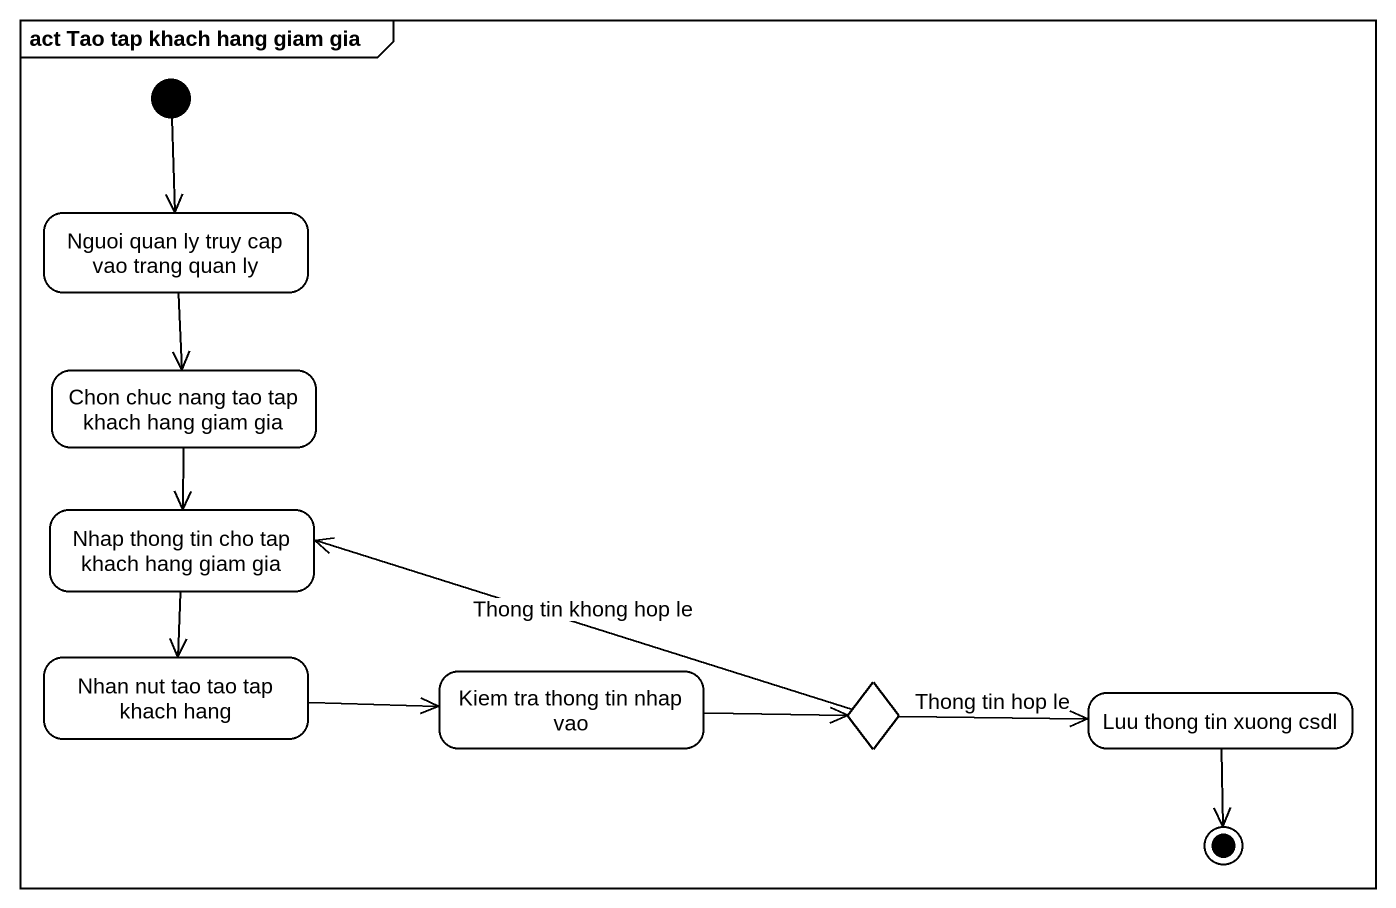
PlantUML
@startuml
mainframe act Tao tap khach hang giam gia
hide empty description
state "Nguoi quan ly truy cap vao trang quan ly" as Nguoi_quan_ly_truy_cap_vao
state "Chon chuc nang tao tap khach hang giam gia" as Chon_chuc_nang_tao_tap
state "Nhap thong tin cho tap khach hang giam gia" as Nhap_thong_tin_cho_tap
state "Nhan nut tao tao tap khach hang" as Nhan_nut_tao_tao_tap_khach
state "Kiem tra thong tin nhap vao" as Kiem_tra_thong_tin_nhap_vao
state choice1 <<choice>>
state "Luu thong tin xuong csdl" as Luu_thong_tin_xuong_csdl
[*] --> Nguoi_quan_ly_truy_cap_vao
Nguoi_quan_ly_truy_cap_vao --> Chon_chuc_nang_tao_tap
Chon_chuc_nang_tao_tap --> Nhap_thong_tin_cho_tap
Nhap_thong_tin_cho_tap --> Nhan_nut_tao_tao_tap_khach
Nhan_nut_tao_tao_tap_khach -right-> Kiem_tra_thong_tin_nhap_vao
Kiem_tra_thong_tin_nhap_vao -right-> choice1
choice1 -left-> Nhap_thong_tin_cho_tap : Thong tin khong hop le
choice1 -right-> Luu_thong_tin_xuong_csdl : Thong tin hop le
Luu_thong_tin_xuong_csdl --> [*]
@enduml
